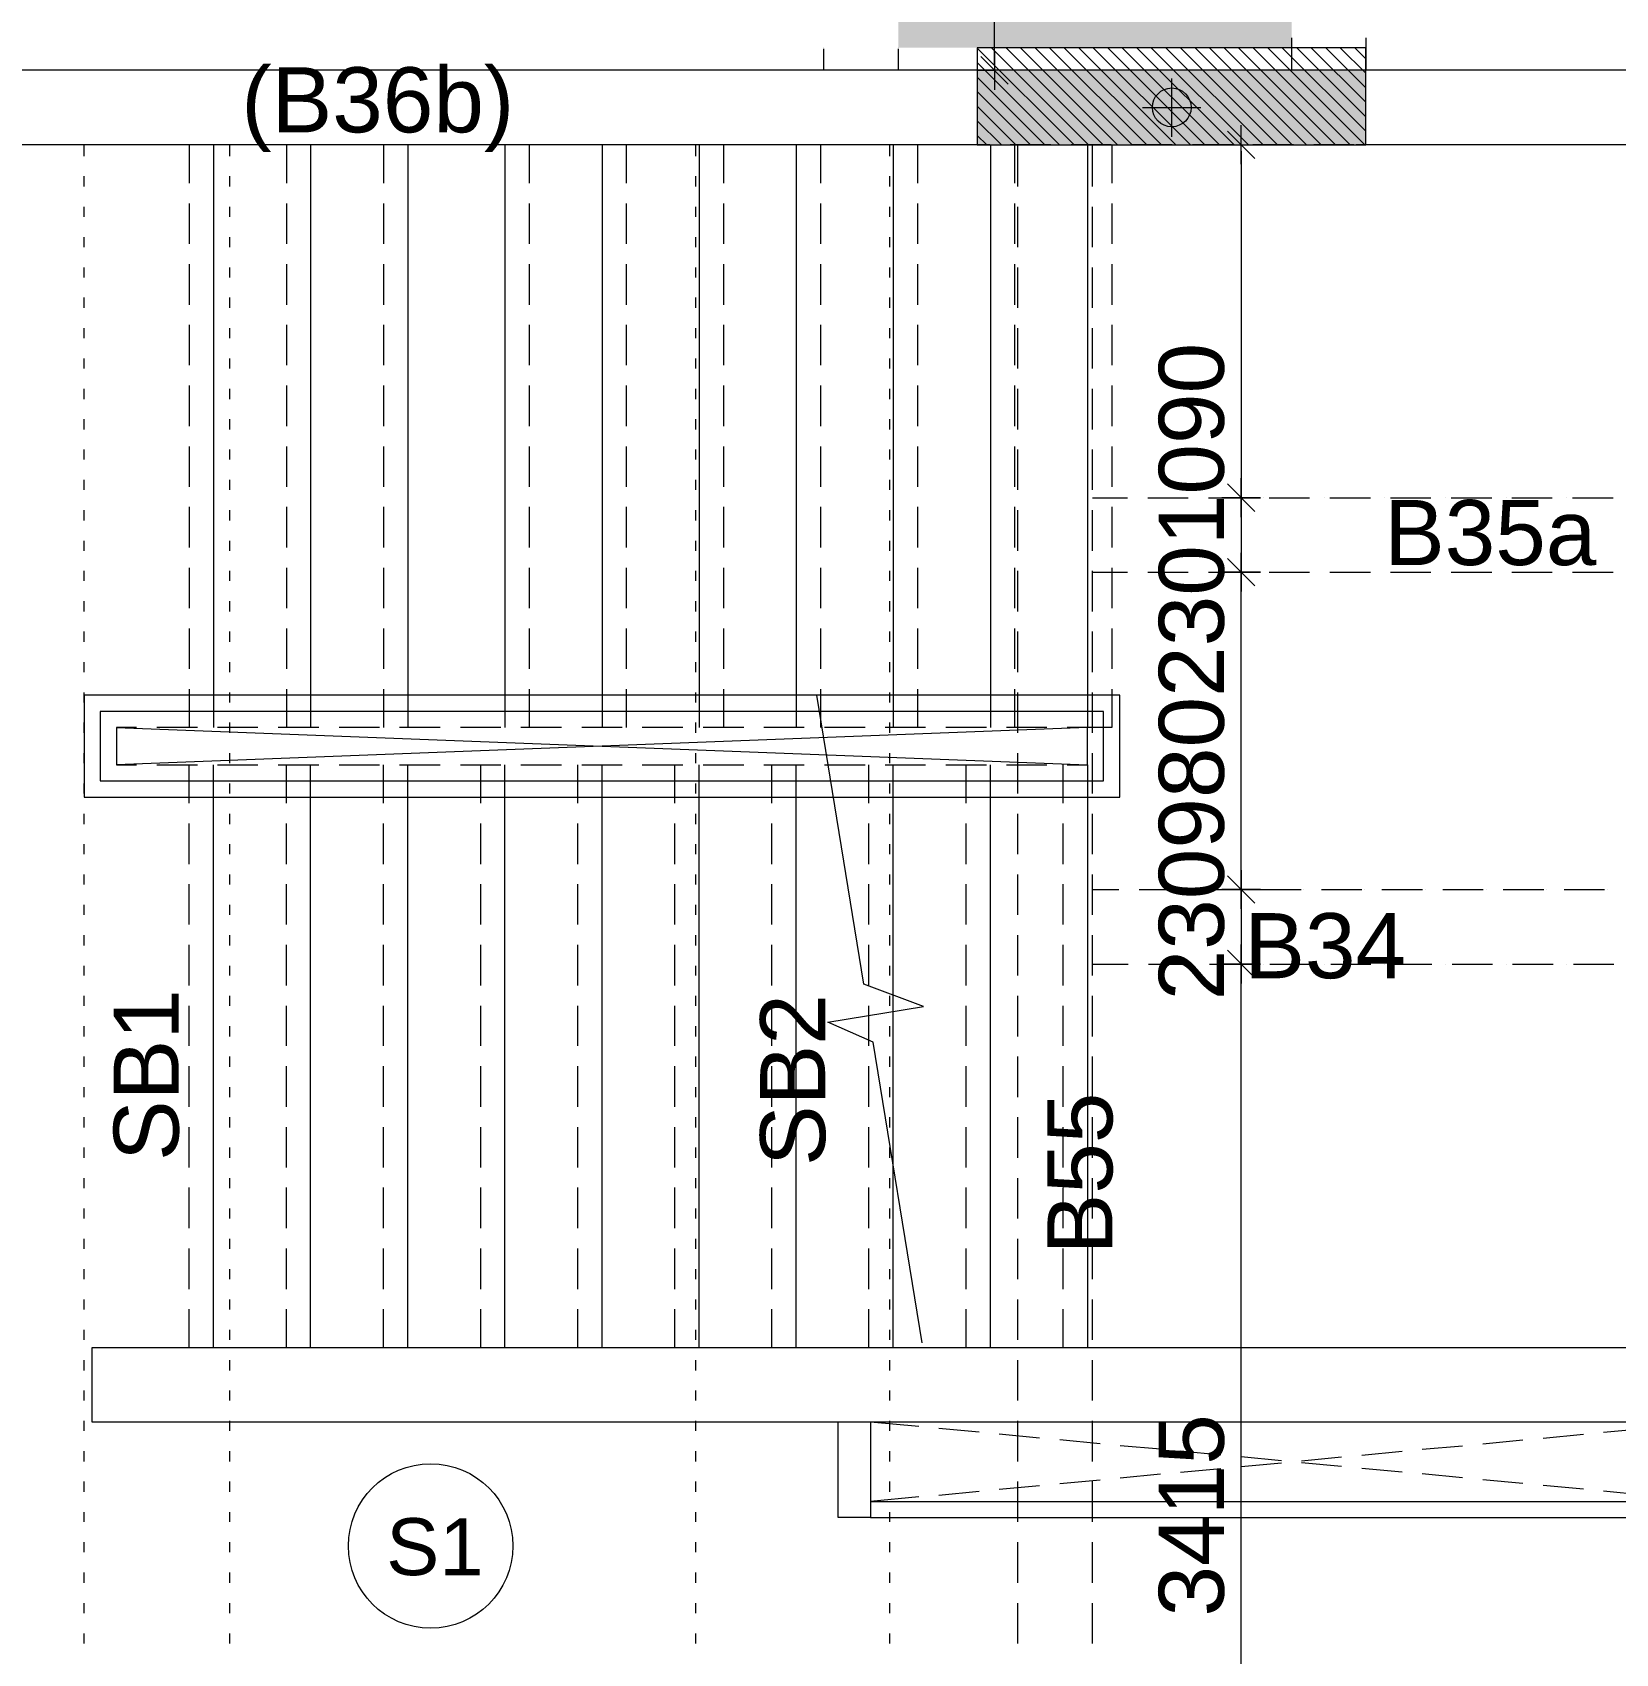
# Model space of a CAD drawing. Header units: millimetres. Extents: x -1303 to 98744, y -1303 to 90097.
# Drawn here: x 11419 to 16310, y 53617 to 58624 of the extents above; entities that cross this region are included whole.
import ezdxf

# ---------------------------------------------------------------- set-up
doc = ezdxf.new("R2010")
doc.units = ezdxf.units.MM
doc.layers.add('PDF_Geometry', color=7, linetype='Continuous')
doc.layers.add('PDF_Text', color=7, linetype='Continuous')
doc.layers.add('PDF_Solid Fills', color=192, linetype='Continuous', true_color=0xc2c0c0c0)
doc.styles.add('PDF ArialMT', font='arial.ttf')

msp = doc.modelspace()

# ---------------------------------------------------------------- hatches: boundary and pattern name
at = {"layer": 'PDF_Solid Fills', "true_color": 0x0000b2}
h = msp.add_hatch(color=33, dxfattribs=at)
h.paths.add_polyline_path([(15309.27507, 66332.73191), (15309.27507, 69457.67673), (13964.25597, 69457.67673), (13964.25597, 66262.74304), (14339.25034, 66262.74304), (14339.25034, 66332.73191)], flags=0)
h.paths.add_polyline_path([(16479.27862, 77147.7163), (16479.27862, 75862.70139), (13689.29439, 75862.70139), (13689.29439, 77147.7163)], flags=0)
h.paths.add_polyline_path([(13459.27165, 75862.70139), (13459.27165, 80442.69312), (11944.31663, 80442.69312), (11944.31663, 75862.70139)], flags=0)
h.paths.add_polyline_path([(15309.27507, 58577.69528), (15309.27507, 60477.71304), (14094.24695, 60477.71304), (14094.24695, 58577.69528)], flags=0)
h.paths.add_polyline_path([(16479.27862, 50817.74947), (16479.27862, 52102.68174), (13689.29439, 52102.68174), (13689.29439, 50817.74947)], flags=0)
h.paths.add_polyline_path([(13459.27165, 47522.69415), (13459.27165, 52102.68174), (11944.31663, 52102.68174), (11944.31663, 47522.69415)], flags=0)

# ---------------------------------------------------------------- linework, layer by layer
at = {"layer": 'PDF_Geometry', "color": 122, "lineweight": 0, "true_color": 0x00b88a}
for points in [[(14391.88972, 58527.08693), (14391.88972, 60457.48953), (14391.88972, 60437.17511)], [(14349.57491, 58549.93445), (14434.20453, 58464.46183)], [(14391.88972, 58567.70749), (14391.88972, 58447.5359)], [(14451.97655, 58507.61964), (14331.80289, 58507.61964)], [(15153.55636, 58217.34167), (15153.55636, 58337.51739)], [(15195.87117, 58235.11472), (15111.24154, 58319.74435)], [(15093.46953, 58277.42953), (15213.64319, 58277.42953)], [(15153.55636, 58257.11924), (15153.55636, 57207.71188), (15153.55636, 57227.17504)], [(15153.55636, 57187.39747), (15153.55636, 56957.20736)], [(15153.55636, 56016.97139), (15153.55636, 55997.50822), (15153.55636, 56936.89707), (15153.55636, 56917.42978)], [(15153.55636, 55977.19381), (15153.55636, 55747.00371)], [(15153.55636, 52371.97173), (15153.55636, 52352.50857), (15153.55636, 55727.53641), (15153.55636, 55707.22612)]]:
    msp.add_lwpolyline(points, dxfattribs=at)
at = {"layer": 'PDF_Geometry', "color": 157, "lineweight": 0, "true_color": 0x3f5f7f}
for points in [[(15309.27507, 58607.48507), (15309.27507, 58507.61964)], [(15538.62116, 58607.48507), (15538.62116, 58507.61964)], [(13863.80065, 58573.63322), (13863.80065, 58507.61964)], [(14093.99385, 58573.63322), (14093.99385, 58507.61964)], [(11565.2602, 58507.61964), (11440.00794, 58507.61964)], [(11752.29147, 58507.61964), (11627.88633, 58507.61964)], [(11940.16986, 58507.61964), (11814.9176, 58507.61964)], [(12127.20113, 58507.61964), (12002.79496, 58507.61964)], [(12315.07849, 58507.61964), (12189.82726, 58507.61964)], [(12502.95688, 58507.61964), (12377.70462, 58507.61964)], [(12689.98814, 58507.61964), (12564.73589, 58507.61964)], [(12877.8655, 58507.61964), (12752.61427, 58507.61964)], [(13064.89677, 58507.61964), (12940.49163, 58507.61964)], [(13252.77515, 58507.61964), (13127.5229, 58507.61964)], [(13439.80643, 58507.61964), (13315.40129, 58507.61964)], [(13627.68378, 58507.61964), (13502.43255, 58507.61964)], [(13814.71608, 58507.61964), (13690.30992, 58507.61964)], [(14002.59344, 58507.61964), (13877.34118, 58507.61964)], [(14190.4708, 58507.61964), (14065.21957, 58507.61964)], [(14377.5031, 58507.61964), (14252.25084, 58507.61964)], [(14565.38045, 58507.61964), (14440.12819, 58507.61964)], [(14752.41173, 58507.61964), (14628.00658, 58507.61964)], [(14940.29011, 58507.61964), (14815.03785, 58507.61964)], [(15127.32138, 58507.61964), (15002.91521, 58507.61964)], [(15315.19874, 58507.61964), (15189.94751, 58507.61964)], [(15502.23, 58507.61964), (15377.82487, 58507.61964)], [(15690.10839, 58507.61964), (15564.85614, 58507.61964)], [(15877.98575, 58507.61964), (15752.73453, 58507.61964)], [(16065.01702, 58507.61964), (15939.76579, 58507.61964)], [(16252.89437, 58507.61964), (16127.64418, 58507.61964)], [(11565.2602, 58277.42953), (11440.00794, 58277.42953)], [(11752.29147, 58277.42953), (11627.88633, 58277.42953)], [(11940.16986, 58277.42953), (11814.9176, 58277.42953)], [(12127.20113, 58277.42953), (12002.79496, 58277.42953)], [(12315.07849, 58277.42953), (12189.82726, 58277.42953)], [(12502.95688, 58277.42953), (12377.70462, 58277.42953)], [(12689.98814, 58277.42953), (12564.73589, 58277.42953)], [(12877.8655, 58277.42953), (12752.61427, 58277.42953)], [(13064.89677, 58277.42953), (12940.49163, 58277.42953)], [(13252.77515, 58277.42953), (13127.5229, 58277.42953)], [(13439.80643, 58277.42953), (13315.40129, 58277.42953)], [(13627.68378, 58277.42953), (13502.43255, 58277.42953)], [(13814.71608, 58277.42953), (13690.30992, 58277.42953)], [(14002.59344, 58277.42953), (13877.34118, 58277.42953)], [(14190.4708, 58277.42953), (14065.21957, 58277.42953)], [(14377.5031, 58277.42953), (14252.25084, 58277.42953)], [(14565.38045, 58277.42953), (14440.12819, 58277.42953)], [(14463.8249, 58148.79084), (14463.8249, 58277.42953)], [(14752.41173, 58277.42953), (14628.00658, 58277.42953)], [(14694.01707, 58148.79084), (14694.01707, 58277.42953)], [(14940.29011, 58277.42953), (14815.03785, 58277.42953)], [(15127.32138, 58277.42953), (15002.91521, 58277.42953)], [(15315.19874, 58277.42953), (15189.94751, 58277.42953)], [(15502.23, 58277.42953), (15377.82487, 58277.42953)], [(15690.10839, 58277.42953), (15564.85614, 58277.42953)], [(15877.98575, 58277.42953), (15752.73453, 58277.42953)], [(16065.01702, 58277.42953), (15939.76579, 58277.42953)], [(16252.89437, 58277.42953), (16127.64418, 58277.42953)], [(14463.8249, 57960.91555), (14463.8249, 58086.16575)], [(14694.01707, 57960.91555), (14694.01707, 58086.16575)], [(14463.8249, 57773.88326), (14463.8249, 57898.28633)], [(14694.01707, 57773.88326), (14694.01707, 57898.28633)], [(14463.8249, 57586.00383), (14463.8249, 57711.25815)], [(14694.01707, 57586.00383), (14694.01707, 57711.25815)], [(14463.8249, 57398.12854), (14463.8249, 57523.37873)], [(14694.01707, 57398.12854), (14694.01707, 57523.37873)], [(14463.8249, 57211.09624), (14463.8249, 57336.34643)], [(14694.01707, 57211.09624), (14694.01707, 57336.34643)], [(14694.01707, 57187.39747), (14802.34341, 57187.39747)], [(14864.96953, 57187.39747), (14990.22076, 57187.39747)], [(15052.8469, 57187.39747), (15177.25307, 57187.39747)], [(15239.87816, 57187.39747), (15365.13042, 57187.39747)], [(15427.75655, 57187.39747), (15553.00778, 57187.39747)], [(15614.78782, 57187.39747), (15740.04008, 57187.39747)], [(15802.66518, 57187.39747), (15927.91744, 57187.39747)], [(15989.69748, 57187.39747), (16114.94974, 57187.39747)], [(16177.57483, 57187.39747), (16302.8271, 57187.39747)], [(14463.8249, 57023.21681), (14463.8249, 57148.47114)], [(14694.01707, 57023.21681), (14694.01707, 57148.47114)], [(14463.8249, 56836.18452), (14463.8249, 56961.43884)], [(14694.01707, 56836.18452), (14694.01707, 56961.43884)], [(14694.01707, 56957.20736), (14802.34341, 56957.20736)], [(14864.96953, 56957.20736), (14990.22076, 56957.20736)], [(15052.8469, 56957.20736), (15177.25307, 56957.20736)], [(15239.87816, 56957.20736), (15365.13042, 56957.20736)], [(15427.75655, 56957.20736), (15553.00778, 56957.20736)], [(15614.78782, 56957.20736), (15740.04008, 56957.20736)], [(15802.66518, 56957.20736), (15927.91744, 56957.20736)], [(15989.69748, 56957.20736), (16114.94974, 56957.20736)], [(16177.57483, 56957.20736), (16302.8271, 56957.20736)], [(14463.8249, 56648.30923), (14463.8249, 56773.55942)], [(14694.01707, 56648.30923), (14694.01707, 56773.55942)], [(14463.8249, 56461.27692), (14463.8249, 56585.68412)], [(14694.01707, 56461.27692), (14694.01707, 56585.68412)], [(14463.8249, 56273.3975), (14463.8249, 56398.65183)], [(14694.01707, 56273.3975), (14694.01707, 56398.65183)], [(14463.8249, 56086.36933), (14463.8249, 56210.7724)], [(14694.01707, 56086.36933), (14694.01707, 56210.7724)], [(14463.8249, 55898.48991), (14463.8249, 56023.74011)], [(14694.01707, 55898.48991), (14694.01707, 56023.74011)], [(14694.01707, 55977.19381), (14776.10843, 55977.19381)], [(14838.73456, 55977.19381), (14963.98579, 55977.19381)], [(15026.61192, 55977.19381), (15151.01705, 55977.19381)], [(15213.64319, 55977.19381), (15338.89544, 55977.19381)], [(15401.52158, 55977.19381), (15526.77281, 55977.19381)], [(15588.55284, 55977.19381), (15713.80407, 55977.19381)], [(15776.4302, 55977.19381), (15901.68246, 55977.19381)], [(15963.46147, 55977.19381), (16088.71373, 55977.19381)], [(16151.33882, 55977.19381), (16276.59108, 55977.19381)], [(14463.8249, 55711.45761), (14463.8249, 55835.86482)], [(14694.01707, 55711.45761), (14694.01707, 55835.86482)], [(14694.01707, 55747.00371), (14804.88271, 55747.00371)], [(14867.50781, 55747.00371), (14992.76007, 55747.00371)], [(15055.38619, 55747.00371), (15179.79134, 55747.00371)], [(15242.41746, 55747.00371), (15367.66973, 55747.00371)], [(15430.29482, 55747.00371), (15554.70099, 55747.00371)], [(15617.32712, 55747.00371), (15742.57835, 55747.00371)], [(15805.20448, 55747.00371), (15930.45674, 55747.00371)], [(15992.23575, 55747.00371), (16117.48697, 55747.00371)], [(16180.11414, 55747.00371), (16305.3664, 55747.00371)], [(14463.8249, 55523.58232), (14463.8249, 55648.83251)], [(14694.01707, 55523.58232), (14694.01707, 55648.83251)], [(14463.8249, 55335.70289), (14463.8249, 55460.95309)], [(14694.01707, 55335.70289), (14694.01707, 55460.95309)], [(14463.8249, 55148.67059), (14463.8249, 55273.92492)], [(14694.01707, 55148.67059), (14694.01707, 55273.92492)], [(14463.8249, 54960.7953), (14463.8249, 55086.0455)], [(14694.01707, 54960.7953), (14694.01707, 55086.0455)], [(14463.8249, 54773.76301), (14463.8249, 54898.16608)], [(14694.01707, 54773.76301), (14694.01707, 54898.16608)], [(14463.8249, 54585.88358), (14463.8249, 54711.1379)], [(14694.01707, 54585.88358), (14694.01707, 54711.1379)], [(14463.8249, 54398.85128), (14463.8249, 54523.25848)], [(14694.01707, 54398.85128), (14694.01707, 54523.25848)], [(14463.8249, 54210.97599), (14463.8249, 54336.22618)], [(14694.01707, 54210.97599), (14694.01707, 54336.22618)], [(14463.8249, 54023.94369), (14463.8249, 54148.35089)], [(14694.01707, 54023.94369), (14694.01707, 54148.35089)], [(14463.8249, 53836.06427), (14463.8249, 53961.31859)], [(14694.01707, 53836.06427), (14694.01707, 53961.31859)], [(14463.8249, 53648.18898), (14463.8249, 53773.43917)], [(14694.01707, 53648.18898), (14694.01707, 53773.43917)]]:
    msp.add_lwpolyline(points, dxfattribs=at)
at = {"layer": 'PDF_Geometry', "lineweight": 0}
for points in [[(13863.80065, 58577.01758), (13863.80065, 58577.01758)], [(13863.80065, 58577.01758), (13863.80065, 58577.01758)], [(14093.99385, 58577.01758), (14093.99385, 58577.01758)], [(14093.99385, 58577.01758), (14093.99385, 58577.01758)], [(14338.57264, 58576.17045), (14637.31564, 58277.42953)], [(14382.58066, 58577.01758), (14682.16975, 58277.42953)], [(14427.43375, 58577.01758), (14727.02284, 58277.42953)], [(14472.28787, 58577.01758), (14771.87695, 58277.42953)], [(14517.14198, 58577.01758), (14816.73003, 58277.42953)], [(14561.99507, 58577.01758), (14862.43024, 58277.42953)], [(14606.84917, 58577.01758), (14907.28435, 58277.42953)], [(14651.70226, 58577.01758), (14952.13743, 58277.42953)], [(14696.55637, 58577.01758), (14996.99155, 58277.42953)], [(14741.41049, 58577.01758), (15041.84566, 58277.42953)], [(14786.26358, 58577.01758), (15086.69875, 58277.42953)], [(14831.11768, 58577.01758), (15131.55286, 58277.42953)], [(14875.97077, 58577.01758), (15176.40594, 58277.42953)], [(14920.82488, 58577.01758), (15221.26006, 58277.42953)], [(14966.52509, 58577.01758), (15266.11417, 58277.42953)], [(15011.37817, 58577.01758), (15310.96726, 58277.42953)], [(15056.23229, 58577.01758), (15355.82137, 58277.42953)], [(15101.0864, 58577.01758), (15400.67445, 58277.42953)], [(15145.93949, 58577.01758), (15445.52857, 58277.42953)], [(15190.7936, 58577.01758), (15490.38268, 58277.42953)], [(15235.64668, 58577.01758), (15535.23577, 58277.42953)], [(15280.5008, 58577.01758), (15538.62116, 58318.89722)], [(15309.27507, 58577.01758), (15309.27507, 58577.01758)], [(15309.27507, 58577.01758), (15309.27507, 58577.01758)], [(15325.35491, 58577.01758), (15538.62116, 58363.74927)], [(15370.208, 58577.01758), (15538.62116, 58408.60545)], [(15415.0621, 58577.01758), (15538.62116, 58453.4575)], [(15459.91519, 58577.01758), (15538.62116, 58498.31368)], [(15504.76931, 58577.01758), (15538.62116, 58543.16573)], [(15538.62116, 58577.01758), (15538.62116, 58577.01758)], [(15538.62116, 58577.01758), (15538.62116, 58577.01758)], [(14338.57264, 58531.31841), (14592.46152, 58277.42953)], [(14338.57264, 58507.61964), (14391.88972, 58507.61964)], [(14338.57264, 58486.46223), (14547.60844, 58277.42953)], [(14338.57264, 58441.61018), (14502.75433, 58277.42953)], [(14338.57264, 58396.75813), (14457.90124, 58277.42953)], [(14338.57264, 58351.05483), (14413.04713, 58277.42953)], [(14338.57264, 58306.20278), (14368.19301, 58277.42953)], [(15153.55636, 58277.42953), (15153.55636, 58277.42953)], [(15222.95224, 58277.42953), (15222.95224, 58277.42953)], [(15284.73228, 58277.42953), (15284.73228, 58277.42953)], [(15347.3584, 58277.42953), (15347.3584, 58277.42953)], [(15409.98454, 58277.42953), (15409.98454, 58277.42953)], [(15472.60963, 58277.42953), (15472.60963, 58277.42953)], [(15535.23577, 58277.42953), (15535.23577, 58277.42953)], [(15597.86189, 58277.42953), (15597.86189, 58277.42953)], [(15659.64194, 58277.42953), (15659.64194, 58277.42953)], [(15722.26703, 58277.42953), (15722.26703, 58277.42953)], [(15784.89317, 58277.42953), (15784.89317, 58277.42953)], [(15847.51929, 58277.42953), (15847.51929, 58277.42953)], [(15910.14542, 58277.42953), (15910.14542, 58277.42953)], [(15972.77155, 58277.42953), (15972.77155, 58277.42953)], [(16035.39665, 58277.42953), (16035.39665, 58277.42953)], [(16097.17669, 58277.42953), (16097.17669, 58277.42953)], [(16159.80178, 58277.42953), (16159.80178, 58277.42953)], [(16222.42895, 58277.42953), (16222.42895, 58277.42953)], [(16285.05404, 58277.42953), (16285.05404, 58277.42953)], [(15153.55636, 57187.39747), (15153.55636, 57187.39747)], [(15153.55636, 57187.39747), (15153.55636, 57187.39747)], [(15222.95224, 57187.39747), (15222.95224, 57187.39747)], [(15284.73228, 57187.39747), (15284.73228, 57187.39747)], [(15347.3584, 57187.39747), (15347.3584, 57187.39747)], [(15409.98454, 57187.39747), (15409.98454, 57187.39747)], [(15472.60963, 57187.39747), (15472.60963, 57187.39747)], [(15535.23577, 57187.39747), (15535.23577, 57187.39747)], [(15597.86189, 57187.39747), (15597.86189, 57187.39747)], [(15659.64194, 57187.39747), (15659.64194, 57187.39747)], [(15722.26703, 57187.39747), (15722.26703, 57187.39747)], [(15784.89317, 57187.39747), (15784.89317, 57187.39747)], [(15847.51929, 57187.39747), (15847.51929, 57187.39747)], [(15910.14542, 57187.39747), (15910.14542, 57187.39747)], [(15972.77155, 57187.39747), (15972.77155, 57187.39747)], [(16035.39665, 57187.39747), (16035.39665, 57187.39747)], [(16097.17669, 57187.39747), (16097.17669, 57187.39747)], [(16159.80178, 57187.39747), (16159.80178, 57187.39747)], [(16222.42895, 57187.39747), (16222.42895, 57187.39747)], [(16285.05404, 57187.39747), (16285.05404, 57187.39747)], [(15153.55636, 56957.20736), (15153.55636, 56957.20736)], [(15153.55636, 56957.20736), (15153.55636, 56957.20736)], [(15153.55636, 55977.19381), (15153.55636, 55977.19381)], [(15153.55636, 55977.19381), (15153.55636, 55977.19381)], [(15222.95224, 55977.19381), (15222.95224, 55977.19381)], [(15222.95224, 55977.19381), (15222.95224, 55977.19381)], [(15284.73228, 55977.19381), (15284.73228, 55977.19381)], [(15284.73228, 55977.19381), (15284.73228, 55977.19381)], [(15347.3584, 55977.19381), (15347.3584, 55977.19381)], [(15347.3584, 55977.19381), (15347.3584, 55977.19381)], [(15409.98454, 55977.19381), (15409.98454, 55977.19381)], [(15409.98454, 55977.19381), (15409.98454, 55977.19381)], [(15472.60963, 55977.19381), (15472.60963, 55977.19381)], [(15472.60963, 55977.19381), (15472.60963, 55977.19381)], [(15535.23577, 55977.19381), (15535.23577, 55977.19381)], [(15535.23577, 55977.19381), (15535.23577, 55977.19381)], [(15597.86189, 55977.19381), (15597.86189, 55977.19381)], [(15597.86189, 55977.19381), (15597.86189, 55977.19381)], [(15659.64194, 55977.19381), (15659.64194, 55977.19381)], [(15659.64194, 55977.19381), (15659.64194, 55977.19381)], [(15722.26703, 55977.19381), (15722.26703, 55977.19381)], [(15722.26703, 55977.19381), (15722.26703, 55977.19381)], [(15784.89317, 55977.19381), (15784.89317, 55977.19381)], [(15784.89317, 55977.19381), (15784.89317, 55977.19381)], [(15847.51929, 55977.19381), (15847.51929, 55977.19381)], [(15847.51929, 55977.19381), (15847.51929, 55977.19381)], [(15910.14542, 55977.19381), (15910.14542, 55977.19381)], [(15910.14542, 55977.19381), (15910.14542, 55977.19381)], [(15972.77155, 55977.19381), (15972.77155, 55977.19381)], [(15972.77155, 55977.19381), (15972.77155, 55977.19381)], [(16035.39665, 55977.19381), (16035.39665, 55977.19381)], [(16035.39665, 55977.19381), (16035.39665, 55977.19381)], [(16097.17669, 55977.19381), (16097.17669, 55977.19381)], [(16097.17669, 55977.19381), (16097.17669, 55977.19381)], [(16159.80178, 55977.19381), (16159.80178, 55977.19381)], [(16159.80178, 55977.19381), (16159.80178, 55977.19381)], [(16222.42895, 55977.19381), (16222.42895, 55977.19381)], [(16222.42895, 55977.19381), (16222.42895, 55977.19381)], [(16285.05404, 55977.19381), (16285.05404, 55977.19381)], [(16285.05404, 55977.19381), (16285.05404, 55977.19381)], [(15153.55636, 55747.00371), (15153.55636, 55747.00371)], [(15153.55636, 55747.00371), (15153.55636, 55747.00371)], [(15222.95224, 55747.00371), (15222.95224, 55747.00371)], [(15222.95224, 55747.00371), (15222.95224, 55747.00371)], [(15284.73228, 55747.00371), (15284.73228, 55747.00371)], [(15284.73228, 55747.00371), (15284.73228, 55747.00371)], [(15347.3584, 55747.00371), (15347.3584, 55747.00371)], [(15347.3584, 55747.00371), (15347.3584, 55747.00371)], [(15409.98454, 55747.00371), (15409.98454, 55747.00371)], [(15409.98454, 55747.00371), (15409.98454, 55747.00371)], [(15472.60963, 55747.00371), (15472.60963, 55747.00371)], [(15472.60963, 55747.00371), (15472.60963, 55747.00371)], [(15535.23577, 55747.00371), (15535.23577, 55747.00371)], [(15535.23577, 55747.00371), (15535.23577, 55747.00371)], [(15597.86189, 55747.00371), (15597.86189, 55747.00371)], [(15597.86189, 55747.00371), (15597.86189, 55747.00371)], [(15659.64194, 55747.00371), (15659.64194, 55747.00371)], [(15659.64194, 55747.00371), (15659.64194, 55747.00371)], [(15722.26703, 55747.00371), (15722.26703, 55747.00371)], [(15722.26703, 55747.00371), (15722.26703, 55747.00371)], [(15784.89317, 55747.00371), (15784.89317, 55747.00371)], [(15784.89317, 55747.00371), (15784.89317, 55747.00371)], [(15847.51929, 55747.00371), (15847.51929, 55747.00371)], [(15847.51929, 55747.00371), (15847.51929, 55747.00371)], [(15910.14542, 55747.00371), (15910.14542, 55747.00371)], [(15910.14542, 55747.00371), (15910.14542, 55747.00371)], [(15972.77155, 55747.00371), (15972.77155, 55747.00371)], [(15972.77155, 55747.00371), (15972.77155, 55747.00371)], [(16035.39665, 55747.00371), (16035.39665, 55747.00371)], [(16035.39665, 55747.00371), (16035.39665, 55747.00371)], [(16097.17669, 55747.00371), (16097.17669, 55747.00371)], [(16097.17669, 55747.00371), (16097.17669, 55747.00371)], [(16159.80178, 55747.00371), (16159.80178, 55747.00371)], [(16159.80178, 55747.00371), (16159.80178, 55747.00371)], [(16222.42895, 55747.00371), (16222.42895, 55747.00371)], [(16222.42895, 55747.00371), (16222.42895, 55747.00371)], [(16285.05404, 55747.00371), (16285.05404, 55747.00371)], [(16285.05404, 55747.00371), (16285.05404, 55747.00371)]]:
    msp.add_lwpolyline(points, dxfattribs=at)
at = {"layer": 'PDF_Geometry', "color": 5, "lineweight": 0}
for points in [[(14338.57264, 58277.42953), (15538.62077, 58277.42953), (15538.62077, 58577.01843), (14338.57264, 58577.01843)], [(14338.57264, 58277.42953), (15538.62077, 58277.42953), (15538.62077, 58507.62212), (14338.57264, 58507.62212)]]:
    msp.add_lwpolyline(points, close=True, dxfattribs=at)
at = {"layer": 'PDF_Geometry', "color": 9, "lineweight": 0, "true_color": 0xc0c0c0}
for points in [[(15309.27507, 58507.61964), (9804.11789, 58507.61964), (9804.11789, 58277.42953)], [(16709.0493, 58507.61964), (15509.00079, 58507.61964)], [(14338.57264, 58277.42953), (10903.45694, 58277.42953)], [(16460.23696, 54318.45314), (16609.18593, 54331.9947), (11604.18963, 54331.9947), (11604.18963, 54562.18894), (16479.70219, 54562.18894), (16478.85713, 58277.42953), (15509.00079, 58277.42953)], [(14678.78436, 58277.42953), (14678.78436, 56477.35572), (11678.66411, 56362.25861)], [(11903.77871, 58277.42953), (11903.77871, 58158.94806)], [(11979.09928, 58277.42953), (11979.09928, 56477.35572)], [(12204.21388, 58277.42953), (12204.21388, 58158.94806)], [(12278.68837, 58277.42953), (12278.68837, 56477.35572)], [(12503.80296, 58277.42953), (12503.80296, 58158.94806)], [(12579.12354, 58277.42953), (12579.12354, 56477.35572)], [(12878.71159, 58277.42953), (12878.71159, 56477.35572)], [(12954.03217, 58277.42953), (12954.03217, 58158.94806)], [(13179.14676, 58277.42953), (13179.14676, 56477.35572)], [(13253.62125, 58277.42953), (13253.62125, 58158.94806)], [(13478.73585, 58277.42953), (13478.73585, 56477.35572)], [(13554.05642, 58277.42953), (13554.05642, 58158.94806)], [(13779.17102, 58277.42953), (13779.17102, 56477.35572)], [(13853.6455, 58277.42953), (13853.6455, 58158.94806)], [(14078.7601, 58277.42953), (14078.7601, 56477.35572)], [(14154.08067, 58277.42953), (14154.08067, 58158.94806)], [(14379.19528, 58277.42953), (14379.19528, 56477.35572)], [(14453.66976, 58277.42953), (14453.66976, 58158.94806)], [(14754.10494, 58277.42953), (14754.10494, 58158.94806)], [(11903.77871, 58096.32295), (11903.77871, 57971.06863)], [(12204.21388, 58096.32295), (12204.21388, 57971.06863)], [(12503.80296, 58096.32295), (12503.80296, 57971.06863)], [(12954.03217, 58096.32295), (12954.03217, 57971.06863)], [(13253.62125, 58096.32295), (13253.62125, 57971.06863)], [(13554.05642, 58096.32295), (13554.05642, 57971.06863)], [(13853.6455, 58096.32295), (13853.6455, 57971.06863)], [(14154.08067, 58096.32295), (14154.08067, 57971.06863)], [(14453.66976, 58096.32295), (14453.66976, 57971.06863)], [(14754.10494, 58096.32295), (14754.10494, 57971.06863)], [(11903.77871, 57908.44353), (11903.77871, 57783.19334)], [(12204.21388, 57908.44353), (12204.21388, 57783.19334)], [(12503.80296, 57908.44353), (12503.80296, 57783.19334)], [(12954.03217, 57908.44353), (12954.03217, 57783.19334)], [(13253.62125, 57908.44353), (13253.62125, 57783.19334)], [(13554.05642, 57908.44353), (13554.05642, 57783.19334)], [(13853.6455, 57908.44353), (13853.6455, 57783.19334)], [(14154.08067, 57908.44353), (14154.08067, 57783.19334)], [(14453.66976, 57908.44353), (14453.66976, 57783.19334)], [(14754.10494, 57908.44353), (14754.10494, 57783.19334)], [(11903.77871, 57721.41123), (11903.77871, 57596.16104)], [(12204.21388, 57721.41123), (12204.21388, 57596.16104)], [(12503.80296, 57721.41123), (12503.80296, 57596.16104)], [(12954.03217, 57721.41123), (12954.03217, 57596.16104)], [(13253.62125, 57721.41123), (13253.62125, 57596.16104)], [(13554.05642, 57721.41123), (13554.05642, 57596.16104)], [(13853.6455, 57721.41123), (13853.6455, 57596.16104)], [(14154.08067, 57721.41123), (14154.08067, 57596.16104)], [(14453.66976, 57721.41123), (14453.66976, 57596.16104)], [(14754.10494, 57721.41123), (14754.10494, 57596.16104)], [(11903.77871, 57533.53594), (11903.77871, 57408.28161)], [(12204.21388, 57533.53594), (12204.21388, 57408.28161)], [(12503.80296, 57533.53594), (12503.80296, 57408.28161)], [(12954.03217, 57533.53594), (12954.03217, 57408.28161)], [(13253.62125, 57533.53594), (13253.62125, 57408.28161)], [(13554.05642, 57533.53594), (13554.05642, 57408.28161)], [(13853.6455, 57533.53594), (13853.6455, 57408.28161)], [(14154.08067, 57533.53594), (14154.08067, 57408.28161)], [(14453.66976, 57533.53594), (14453.66976, 57408.28161)], [(14754.10494, 57533.53594), (14754.10494, 57408.28161)], [(11903.77871, 57345.65652), (11903.77871, 57221.24932)], [(12204.21388, 57345.65652), (12204.21388, 57221.24932)], [(12503.80296, 57345.65652), (12503.80296, 57221.24932)], [(12954.03217, 57345.65652), (12954.03217, 57221.24932)], [(13253.62125, 57345.65652), (13253.62125, 57221.24932)], [(13554.05642, 57345.65652), (13554.05642, 57221.24932)], [(13853.6455, 57345.65652), (13853.6455, 57221.24932)], [(14154.08067, 57345.65652), (14154.08067, 57221.24932)], [(14453.66976, 57345.65652), (14453.66976, 57221.24932)], [(14754.10494, 57345.65652), (14754.10494, 57221.24932)], [(11903.77871, 57158.62421), (11903.77871, 57033.37403)], [(12204.21388, 57158.62421), (12204.21388, 57033.37403)], [(12503.80296, 57158.62421), (12503.80296, 57033.37403)], [(12954.03217, 57158.62421), (12954.03217, 57033.37403)], [(13253.62125, 57158.62421), (13253.62125, 57033.37403)], [(13554.05642, 57158.62421), (13554.05642, 57033.37403)], [(13853.6455, 57158.62421), (13853.6455, 57033.37403)], [(14154.08067, 57158.62421), (14154.08067, 57033.37403)], [(14453.66976, 57158.62421), (14453.66976, 57033.37403)], [(14754.10494, 57158.62421), (14754.10494, 57033.37403)], [(11903.77871, 56970.74892), (11903.77871, 56846.34172)], [(12204.21388, 56970.74892), (12204.21388, 56846.34172)], [(12503.80296, 56970.74892), (12503.80296, 56846.34172)], [(12954.03217, 56970.74892), (12954.03217, 56846.34172)], [(13253.62125, 56970.74892), (13253.62125, 56846.34172)], [(13554.05642, 56970.74892), (13554.05642, 56846.34172)], [(13853.6455, 56970.74892), (13853.6455, 56846.34172)], [(14154.08067, 56970.74892), (14154.08067, 56846.34172)], [(14453.66976, 56970.74892), (14453.66976, 56846.34172)], [(14754.10494, 56970.74892), (14754.10494, 56846.34172)], [(11903.77871, 56783.71663), (11903.77871, 56658.4623)], [(12204.21388, 56783.71663), (12204.21388, 56658.4623)], [(12503.80296, 56783.71663), (12503.80296, 56658.4623)], [(12954.03217, 56783.71663), (12954.03217, 56658.4623)], [(13253.62125, 56783.71663), (13253.62125, 56658.4623)], [(13554.05642, 56783.71663), (13554.05642, 56658.4623)], [(13853.6455, 56783.71663), (13853.6455, 56658.4623)], [(14154.08067, 56783.71663), (14154.08067, 56658.4623)], [(14453.66976, 56783.71663), (14453.66976, 56658.4623)], [(14754.10494, 56783.71663), (14754.10494, 56658.4623)], [(11903.77871, 56595.8372), (11903.77871, 56477.35572)], [(12204.21388, 56595.8372), (12204.21388, 56477.35572)], [(12503.80296, 56595.8372), (12503.80296, 56477.35572)], [(12954.03217, 56595.8372), (12954.03217, 56477.35572)], [(13253.62125, 56595.8372), (13253.62125, 56477.35572)], [(13554.05642, 56595.8372), (13554.05642, 56477.35572)], [(13853.6455, 56595.8372), (13853.6455, 56477.35572)], [(14154.08067, 56595.8372), (14154.08067, 56477.35572)], [(14453.66976, 56595.8372), (14453.66976, 56477.35572)], [(14754.10494, 56595.8372), (14754.10494, 56477.35572), (14678.78436, 56477.35572)], [(14168.4673, 54577.42061), (14016.98006, 55505.80927), (13876.49509, 55567.58724), (14172.69879, 55615.82779), (13988.20682, 55684.37861), (13842.64324, 56577.22116)], [(11678.66411, 56477.35572), (14678.78436, 56362.25861), (14678.78436, 54562.18894)], [(11741.29024, 56477.35572), (11678.66411, 56477.35572), (11678.66411, 56362.25861), (11741.29024, 56362.25861)], [(11929.1676, 56477.35572), (11803.91534, 56477.35572)], [(12116.19887, 56477.35572), (11990.94764, 56477.35572)], [(12304.07726, 56477.35572), (12178.82499, 56477.35572)], [(12491.10852, 56477.35572), (12366.70235, 56477.35572)], [(12678.98588, 56477.35572), (12553.73465, 56477.35572)], [(12866.01714, 56477.35572), (12741.61201, 56477.35572)], [(13053.89553, 56477.35572), (12928.64328, 56477.35572)], [(13241.7729, 56477.35572), (13116.52167, 56477.35572)], [(13428.80416, 56477.35572), (13303.55293, 56477.35572)], [(13616.68255, 56477.35572), (13491.43029, 56477.35572)], [(13803.71382, 56477.35572), (13678.46156, 56477.35572)], [(13991.59117, 56477.35572), (13866.33994, 56477.35572)], [(14178.62348, 56477.35572), (14054.21731, 56477.35572)], [(14366.50083, 56477.35572), (14241.24857, 56477.35572)], [(14553.5321, 56477.35572), (14429.12696, 56477.35572)], [(14616.15823, 56362.25861), (14678.78436, 56362.25861), (14678.78436, 56477.35572), (14616.15823, 56477.35572)], [(11803.91534, 56362.25861), (11929.1676, 56362.25861)], [(11903.77871, 56243.77713), (11903.77871, 56362.25861)], [(11979.09928, 54562.18894), (11979.09928, 56362.25861)], [(11990.94764, 56362.25861), (12116.19887, 56362.25861)], [(12178.82499, 56362.25861), (12304.07726, 56362.25861)], [(12204.21388, 56243.77713), (12204.21388, 56362.25861)], [(12278.68837, 54562.18894), (12278.68837, 56362.25861)], [(12366.70235, 56362.25861), (12491.10852, 56362.25861)], [(12503.80296, 56243.77713), (12503.80296, 56362.25861)], [(12553.73465, 56362.25861), (12678.98588, 56362.25861)], [(12579.12354, 54562.18894), (12579.12354, 56362.25861)], [(12741.61201, 56362.25861), (12866.01714, 56362.25861)], [(12804.23814, 56243.77713), (12804.23814, 56362.25861)], [(12878.71159, 54562.18894), (12878.71159, 56362.25861)], [(12928.64328, 56362.25861), (13053.89553, 56362.25861)], [(13103.82722, 56243.77713), (13103.82722, 56362.25861)], [(13116.52167, 56362.25861), (13241.7729, 56362.25861)], [(13179.14676, 54562.18894), (13179.14676, 56362.25861)], [(13303.55293, 56362.25861), (13428.80416, 56362.25861)], [(13404.2624, 56243.77713), (13404.2624, 56362.25861)], [(13478.73585, 54562.18894), (13478.73585, 56362.25861)], [(13491.43029, 56362.25861), (13616.68255, 56362.25861)], [(13678.46156, 56362.25861), (13803.71382, 56362.25861)], [(13703.85044, 56243.77713), (13703.85044, 56362.25861)], [(13779.17102, 54562.18894), (13779.17102, 56362.25861)], [(13866.33994, 56362.25861), (13991.59117, 56362.25861)], [(14003.43953, 56243.77713), (14003.43953, 56362.25861)], [(14054.21731, 56362.25861), (14178.62348, 56362.25861)], [(14078.7601, 54562.18894), (14078.7601, 56362.25861)], [(14241.24857, 56362.25861), (14366.50083, 56362.25861)], [(14303.87471, 56243.77713), (14303.87471, 56362.25861)], [(14379.19528, 54562.18894), (14379.19528, 56362.25861)], [(14429.12696, 56362.25861), (14553.5321, 56362.25861)], [(14603.46379, 56243.77713), (14603.46379, 56362.25861)], [(11903.77871, 56055.90184), (11903.77871, 56181.15203)], [(12204.21388, 56055.90184), (12204.21388, 56181.15203)], [(12503.80296, 56055.90184), (12503.80296, 56181.15203)], [(12804.23814, 56055.90184), (12804.23814, 56181.15203)], [(13103.82722, 56055.90184), (13103.82722, 56181.15203)], [(13404.2624, 56055.90184), (13404.2624, 56181.15203)], [(13703.85044, 56055.90184), (13703.85044, 56181.15203)], [(14003.43953, 56055.90184), (14003.43953, 56181.15203)], [(14303.87471, 56055.90184), (14303.87471, 56181.15203)], [(14603.46379, 56055.90184), (14603.46379, 56181.15203)], [(11903.77871, 55868.86954), (11903.77871, 55993.27674)], [(12204.21388, 55868.86954), (12204.21388, 55993.27674)], [(12503.80296, 55868.86954), (12503.80296, 55993.27674)], [(12804.23814, 55868.86954), (12804.23814, 55993.27674)], [(13103.82722, 55868.86954), (13103.82722, 55993.27674)], [(13404.2624, 55868.86954), (13404.2624, 55993.27674)], [(13703.85044, 55868.86954), (13703.85044, 55993.27674)], [(14003.43953, 55868.86954), (14003.43953, 55993.27674)], [(14303.87471, 55868.86954), (14303.87471, 55993.27674)], [(14603.46379, 55868.86954), (14603.46379, 55993.27674)], [(11903.77871, 55680.99012), (11903.77871, 55806.24445)], [(12204.21388, 55680.99012), (12204.21388, 55806.24445)], [(12503.80296, 55680.99012), (12503.80296, 55806.24445)], [(12804.23814, 55680.99012), (12804.23814, 55806.24445)], [(13103.82722, 55680.99012), (13103.82722, 55806.24445)], [(13404.2624, 55680.99012), (13404.2624, 55806.24445)], [(13703.85044, 55680.99012), (13703.85044, 55806.24445)], [(14003.43953, 55680.99012), (14003.43953, 55806.24445)], [(14303.87471, 55680.99012), (14303.87471, 55806.24445)], [(14603.46379, 55680.99012), (14603.46379, 55806.24445)], [(11903.77871, 55493.96195), (11903.77871, 55618.36502)], [(12204.21388, 55493.96195), (12204.21388, 55618.36502)], [(12503.80296, 55493.96195), (12503.80296, 55618.36502)], [(12804.23814, 55493.96195), (12804.23814, 55618.36502)], [(13103.82722, 55493.96195), (13103.82722, 55618.36502)], [(13404.2624, 55493.96195), (13404.2624, 55618.36502)], [(13703.85044, 55493.96195), (13703.85044, 55618.36502)], [(14003.43953, 55493.96195), (14003.43953, 55618.36502)], [(14303.87471, 55493.96195), (14303.87471, 55618.36502)], [(14603.46379, 55493.96195), (14603.46379, 55618.36502)], [(11903.77871, 55306.08253), (11903.77871, 55431.33272)], [(12204.21388, 55306.08253), (12204.21388, 55431.33272)], [(12503.80296, 55306.08253), (12503.80296, 55431.33272)], [(12804.23814, 55306.08253), (12804.23814, 55431.33272)], [(13103.82722, 55306.08253), (13103.82722, 55431.33272)], [(13404.2624, 55306.08253), (13404.2624, 55431.33272)], [(13703.85044, 55306.08253), (13703.85044, 55431.33272)], [(14003.43953, 55306.08253), (14003.43953, 55431.33272)], [(14303.87471, 55306.08253), (14303.87471, 55431.33272)], [(14603.46379, 55306.08253), (14603.46379, 55431.33272)], [(11903.77871, 55118.20311), (11903.77871, 55243.45743)], [(12204.21388, 55118.20311), (12204.21388, 55243.45743)], [(12503.80296, 55118.20311), (12503.80296, 55243.45743)], [(12804.23814, 55118.20311), (12804.23814, 55243.45743)], [(13103.82722, 55118.20311), (13103.82722, 55243.45743)], [(13404.2624, 55118.20311), (13404.2624, 55243.45743)], [(13703.85044, 55118.20311), (13703.85044, 55243.45743)], [(14003.43953, 55118.20311), (14003.43953, 55243.45743)], [(14303.87471, 55118.20311), (14303.87471, 55243.45743)], [(14603.46379, 55118.20311), (14603.46379, 55243.45743)], [(11903.77871, 54931.17493), (11903.77871, 55056.42513)], [(12204.21388, 54931.17493), (12204.21388, 55056.42513)], [(12503.80296, 54931.17493), (12503.80296, 55056.42513)], [(12804.23814, 54931.17493), (12804.23814, 55056.42513)], [(13103.82722, 54931.17493), (13103.82722, 55056.42513)], [(13404.2624, 54931.17493), (13404.2624, 55056.42513)], [(13703.85044, 54931.17493), (13703.85044, 55056.42513)], [(14003.43953, 54931.17493), (14003.43953, 55056.42513)], [(14303.87471, 54931.17493), (14303.87471, 55056.42513)], [(14603.46379, 54931.17493), (14603.46379, 55056.42513)], [(11903.77871, 54743.29551), (11903.77871, 54868.54571)], [(12204.21388, 54743.29551), (12204.21388, 54868.54571)], [(12503.80296, 54743.29551), (12503.80296, 54868.54571)], [(12804.23814, 54743.29551), (12804.23814, 54868.54571)], [(13103.82722, 54743.29551), (13103.82722, 54868.54571)], [(13404.2624, 54743.29551), (13404.2624, 54868.54571)], [(13703.85044, 54743.29551), (13703.85044, 54868.54571)], [(14003.43953, 54743.29551), (14003.43953, 54868.54571)], [(14303.87471, 54743.29551), (14303.87471, 54868.54571)], [(14603.46379, 54743.29551), (14603.46379, 54868.54571)], [(11903.77871, 54562.18894), (11903.77871, 54680.67042)], [(12204.21388, 54562.18894), (12204.21388, 54680.67042)], [(12503.80296, 54562.18894), (12503.80296, 54680.67042)], [(12804.23814, 54562.18894), (12804.23814, 54680.67042)], [(13103.82722, 54562.18894), (13103.82722, 54680.67042)], [(13404.2624, 54562.18894), (13404.2624, 54680.67042)], [(13703.85044, 54562.18894), (13703.85044, 54680.67042)], [(14003.43953, 54562.18894), (14003.43953, 54680.67042)], [(14303.87471, 54562.18894), (14303.87471, 54680.67042)], [(14603.46379, 54562.18894), (14603.46379, 54680.67042)], [(14157.46607, 54318.45314), (14008.5171, 54331.9947), (14008.5171, 54037.48526), (13908.65476, 54037.48526), (13908.65476, 54331.9947)], [(14344.49733, 54300.68422), (14220.09116, 54312.53154)], [(14530.68251, 54282.91117), (14406.27634, 54294.75849)], [(14717.71378, 54265.13812), (14593.30865, 54276.98544)], [(15899.98925, 54265.13812), (16024.39541, 54276.98544)], [(16087.02155, 54282.91117), (16211.42668, 54294.75849)], [(16273.20673, 54300.68422), (16397.61186, 54312.53154)], [(14904.74505, 54248.2122), (14780.33991, 54259.2124)], [(15090.93023, 54230.43915), (14966.52509, 54242.28647)], [(15526.77281, 54230.43915), (15651.17897, 54242.28647)], [(15712.95798, 54248.2122), (15837.36415, 54259.2124)], [(14966.52509, 54177.12414), (15090.93023, 54188.97146)], [(15277.96149, 54212.6661), (15153.55636, 54224.51755)], [(15153.55636, 54194.89718), (15277.96149, 54206.74451)], [(15339.74153, 54212.6661), (15464.14667, 54224.51755)], [(15464.14667, 54194.89718), (15339.74153, 54206.74451)], [(15651.17897, 54177.12414), (15526.77281, 54188.97146)], [(14406.27634, 54124.65211), (14530.68251, 54136.49944)], [(14593.30865, 54142.42517), (14717.71378, 54154.27248)], [(14780.33991, 54160.19822), (14904.74505, 54172.04553)], [(15837.36415, 54160.19822), (15712.95798, 54172.04553)], [(16024.39541, 54142.42517), (15899.98925, 54154.27248)], [(16211.42668, 54124.65211), (16087.02155, 54136.49944)], [(14157.46607, 54100.95748), (14008.5171, 54087.41591), (16609.18593, 54087.41591), (16460.23696, 54100.95748)], [(14220.09116, 54106.87907), (14344.49733, 54118.73052)], [(16397.61186, 54106.87907), (16273.20673, 54118.73052)], [(14008.5171, 54037.48526), (16609.18593, 54037.48526)]]:
    msp.add_lwpolyline(points, dxfattribs=at)
at = {"layer": 'PDF_Geometry', "color": 20, "lineweight": 0, "true_color": 0xff4405}
for points in [[(14938.5969, 58482.23075), (14938.5969, 58301.97129)], [(14848.8897, 58392.52665), (15029.15122, 58392.52665)]]:
    msp.add_lwpolyline(points, dxfattribs=at)
at = {"layer": 'PDF_Geometry', "color": 180, "lineweight": 0, "true_color": 0x4f14ff}
for points in [[(11578.80074, 58241.88343), (11578.80074, 58277.42953)], [(12029.03097, 58241.88343), (12029.03097, 58277.42953)], [(13468.5807, 58241.88343), (13468.5807, 58277.42953)], [(14068.60496, 58241.88343), (14068.60496, 58277.42953)], [(11578.80074, 58148.79084), (11578.80074, 58180.10546)], [(12029.03097, 58148.79084), (12029.03097, 58180.10546)], [(13468.5807, 58148.79084), (13468.5807, 58180.10546)], [(14068.60496, 58148.79084), (14068.60496, 58180.10546)], [(11578.80074, 58054.85114), (11578.80074, 58086.16575)], [(12029.03097, 58054.85114), (12029.03097, 58086.16575)], [(13468.5807, 58054.85114), (13468.5807, 58086.16575)], [(14068.60496, 58054.85114), (14068.60496, 58086.16575)], [(11578.80074, 57960.91555), (11578.80074, 57992.22603)], [(12029.03097, 57960.91555), (12029.03097, 57992.22603)], [(13468.5807, 57960.91555), (13468.5807, 57992.22603)], [(14068.60496, 57960.91555), (14068.60496, 57992.22603)], [(11578.80074, 57866.97585), (11578.80074, 57898.28633)], [(12029.03097, 57866.97585), (12029.03097, 57898.28633)], [(13468.5807, 57866.97585), (13468.5807, 57898.28633)], [(14068.60496, 57866.97585), (14068.60496, 57898.28633)], [(11578.80074, 57773.88326), (11578.80074, 57805.19374)], [(12029.03097, 57773.88326), (12029.03097, 57805.19374)], [(13468.5807, 57773.88326), (13468.5807, 57805.19374)], [(14068.60496, 57773.88326), (14068.60496, 57805.19374)], [(11578.80074, 57679.94354), (11578.80074, 57711.25815)], [(12029.03097, 57679.94354), (12029.03097, 57711.25815)], [(13468.5807, 57679.94354), (13468.5807, 57711.25815)], [(14068.60496, 57679.94354), (14068.60496, 57711.25815)], [(11578.80074, 57586.00383), (11578.80074, 57617.31845)], [(12029.03097, 57586.00383), (12029.03097, 57617.31845)], [(13468.5807, 57586.00383), (13468.5807, 57617.31845)], [(14068.60496, 57586.00383), (14068.60496, 57617.31845)], [(11578.80074, 57492.06412), (11578.80074, 57523.37873)], [(12029.03097, 57492.06412), (12029.03097, 57523.37873)], [(13468.5807, 57492.06412), (13468.5807, 57523.37873)], [(14068.60496, 57492.06412), (14068.60496, 57523.37873)], [(11578.80074, 57398.12854), (11578.80074, 57429.43902)], [(12029.03097, 57398.12854), (12029.03097, 57429.43902)], [(13468.5807, 57398.12854), (13468.5807, 57429.43902)], [(14068.60496, 57398.12854), (14068.60496, 57429.43902)], [(11578.80074, 57305.03595), (11578.80074, 57336.34643)], [(12029.03097, 57305.03595), (12029.03097, 57336.34643)], [(13468.5807, 57305.03595), (13468.5807, 57336.34643)], [(14068.60496, 57305.03595), (14068.60496, 57336.34643)], [(11578.80074, 57211.09624), (11578.80074, 57242.40672)], [(12029.03097, 57211.09624), (12029.03097, 57242.40672)], [(13468.5807, 57211.09624), (13468.5807, 57242.40672)], [(14068.60496, 57211.09624), (14068.60496, 57242.40672)], [(11578.80074, 57117.15653), (11578.80074, 57148.47114)], [(12029.03097, 57117.15653), (12029.03097, 57148.47114)], [(13468.5807, 57117.15653), (13468.5807, 57148.47114)], [(14068.60496, 57117.15653), (14068.60496, 57148.47114)], [(11578.80074, 57023.21681), (11578.80074, 57054.53143)], [(12029.03097, 57023.21681), (12029.03097, 57054.53143)], [(13468.5807, 57023.21681), (13468.5807, 57054.53143)], [(14068.60496, 57023.21681), (14068.60496, 57054.53143)], [(11578.80074, 56930.12422), (11578.80074, 56961.43884)], [(12029.03097, 56930.12422), (12029.03097, 56961.43884)], [(13468.5807, 56930.12422), (13468.5807, 56961.43884)], [(14068.60496, 56930.12422), (14068.60496, 56961.43884)], [(11578.80074, 56836.18452), (11578.80074, 56867.49913)], [(12029.03097, 56836.18452), (12029.03097, 56867.49913)], [(13468.5807, 56836.18452), (13468.5807, 56867.49913)], [(14068.60496, 56836.18452), (14068.60496, 56867.49913)], [(11578.80074, 56742.24893), (11578.80074, 56773.55942)], [(12029.03097, 56742.24893), (12029.03097, 56773.55942)], [(13468.5807, 56742.24893), (13468.5807, 56773.55942)], [(14068.60496, 56742.24893), (14068.60496, 56773.55942)], [(11578.80074, 56648.30923), (11578.80074, 56679.61971)], [(12029.03097, 56648.30923), (12029.03097, 56679.61971)], [(13468.5807, 56648.30923), (13468.5807, 56679.61971)], [(14068.60496, 56648.30923), (14068.60496, 56679.61971)], [(11578.80074, 56554.36951), (11578.80074, 56585.68412)], [(12029.03097, 56554.36951), (12029.03097, 56585.68412)], [(13468.5807, 56554.36951), (13468.5807, 56585.68412)], [(14068.60496, 56554.36951), (14068.60496, 56585.68412)], [(11578.80074, 56461.27692), (11578.80074, 56492.59154)], [(12029.03097, 56461.27692), (12029.03097, 56492.59154)], [(13468.5807, 56461.27692), (13468.5807, 56492.59154)], [(14068.60496, 56461.27692), (14068.60496, 56492.59154)], [(11578.80074, 56367.33721), (11578.80074, 56398.65183)], [(12029.03097, 56367.33721), (12029.03097, 56398.65183)], [(13468.5807, 56367.33721), (13468.5807, 56398.65183)], [(14068.60496, 56367.33721), (14068.60496, 56398.65183)], [(11578.80074, 56273.3975), (11578.80074, 56304.71212)], [(12029.03097, 56273.3975), (12029.03097, 56304.71212)], [(13468.5807, 56273.3975), (13468.5807, 56304.71212)], [(14068.60496, 56273.3975), (14068.60496, 56304.71212)], [(11578.80074, 56179.46192), (11578.80074, 56210.7724)], [(12029.03097, 56179.46192), (12029.03097, 56210.7724)], [(13468.5807, 56179.46192), (13468.5807, 56210.7724)], [(14068.60496, 56179.46192), (14068.60496, 56210.7724)], [(11578.80074, 56086.36933), (11578.80074, 56117.67981)], [(12029.03097, 56086.36933), (12029.03097, 56117.67981)], [(13468.5807, 56086.36933), (13468.5807, 56117.67981)], [(14068.60496, 56086.36933), (14068.60496, 56117.67981)], [(11578.80074, 55992.42962), (11578.80074, 56023.74011)], [(12029.03097, 55992.42962), (12029.03097, 56023.74011)], [(13468.5807, 55992.42962), (13468.5807, 56023.74011)], [(14068.60496, 55992.42962), (14068.60496, 56023.74011)], [(11578.80074, 55898.48991), (11578.80074, 55929.80452)], [(12029.03097, 55898.48991), (12029.03097, 55929.80452)], [(13468.5807, 55898.48991), (13468.5807, 55929.80452)], [(14068.60496, 55898.48991), (14068.60496, 55929.80452)], [(11578.80074, 55804.55019), (11578.80074, 55835.86482)], [(12029.03097, 55804.55019), (12029.03097, 55835.86482)], [(13468.5807, 55804.55019), (13468.5807, 55835.86482)], [(14068.60496, 55804.55019), (14068.60496, 55835.86482)], [(11578.80074, 55711.45761), (11578.80074, 55741.9251)], [(12029.03097, 55711.45761), (12029.03097, 55741.9251)], [(13468.5807, 55711.45761), (13468.5807, 55741.9251)], [(14068.60496, 55711.45761), (14068.60496, 55741.9251)], [(11578.80074, 55617.5179), (11578.80074, 55648.83251)], [(12029.03097, 55617.5179), (12029.03097, 55648.83251)], [(13468.5807, 55617.5179), (13468.5807, 55648.83251)], [(14068.60496, 55617.5179), (14068.60496, 55648.83251)], [(11578.80074, 55523.58232), (11578.80074, 55554.8928)], [(12029.03097, 55523.58232), (12029.03097, 55554.8928)], [(13468.5807, 55523.58232), (13468.5807, 55554.8928)], [(14068.60496, 55523.58232), (14068.60496, 55554.8928)], [(11578.80074, 55429.64261), (11578.80074, 55460.95309)], [(12029.03097, 55429.64261), (12029.03097, 55460.95309)], [(13468.5807, 55429.64261), (13468.5807, 55460.95309)], [(14068.60496, 55429.64261), (14068.60496, 55460.95309)], [(11578.80074, 55335.70289), (11578.80074, 55367.01751)], [(12029.03097, 55335.70289), (12029.03097, 55367.01751)], [(13468.5807, 55335.70289), (13468.5807, 55367.01751)], [(14068.60496, 55335.70289), (14068.60496, 55367.01751)], [(11578.80074, 55242.61031), (11578.80074, 55273.92492)], [(12029.03097, 55242.61031), (12029.03097, 55273.92492)], [(13468.5807, 55242.61031), (13468.5807, 55273.92492)], [(14068.60496, 55242.61031), (14068.60496, 55273.92492)], [(11578.80074, 55148.67059), (11578.80074, 55179.98521)], [(12029.03097, 55148.67059), (12029.03097, 55179.98521)], [(13468.5807, 55148.67059), (13468.5807, 55179.98521)], [(14068.60496, 55148.67059), (14068.60496, 55179.98521)], [(11578.80074, 55054.73089), (11578.80074, 55086.0455)], [(12029.03097, 55054.73089), (12029.03097, 55086.0455)], [(13468.5807, 55054.73089), (13468.5807, 55086.0455)], [(14068.60496, 55054.73089), (14068.60496, 55086.0455)], [(11578.80074, 54960.7953), (11578.80074, 54992.10578)], [(12029.03097, 54960.7953), (12029.03097, 54992.10578)], [(13468.5807, 54960.7953), (13468.5807, 54992.10578)], [(14068.60496, 54960.7953), (14068.60496, 54992.10578)], [(11578.80074, 54867.70271), (11578.80074, 54898.16608)], [(12029.03097, 54867.70271), (12029.03097, 54898.16608)], [(13468.5807, 54867.70271), (13468.5807, 54898.16608)], [(14068.60496, 54867.70271), (14068.60496, 54898.16608)], [(11578.80074, 54773.76301), (11578.80074, 54805.07349)], [(12029.03097, 54773.76301), (12029.03097, 54805.07349)], [(13468.5807, 54773.76301), (13468.5807, 54805.07349)], [(14068.60496, 54773.76301), (14068.60496, 54805.07349)], [(11578.80074, 54679.82329), (11578.80074, 54711.1379)], [(12029.03097, 54679.82329), (12029.03097, 54711.1379)], [(13468.5807, 54679.82329), (13468.5807, 54711.1379)], [(14068.60496, 54679.82329), (14068.60496, 54711.1379)], [(11578.80074, 54585.88358), (11578.80074, 54617.1982)], [(12029.03097, 54585.88358), (12029.03097, 54617.1982)], [(13468.5807, 54585.88358), (13468.5807, 54617.1982)], [(14068.60496, 54585.88358), (14068.60496, 54617.1982)], [(11578.80074, 54491.94387), (11578.80074, 54523.25848)], [(12029.03097, 54491.94387), (12029.03097, 54523.25848)], [(13468.5807, 54491.94387), (13468.5807, 54523.25848)], [(14068.60496, 54491.94387), (14068.60496, 54523.25848)], [(11578.80074, 54398.85128), (11578.80074, 54430.16589)], [(12029.03097, 54398.85128), (12029.03097, 54430.16589)], [(13468.5807, 54398.85128), (13468.5807, 54430.16589)], [(14068.60496, 54398.85128), (14068.60496, 54430.16589)], [(11578.80074, 54304.9157), (11578.80074, 54336.22618)], [(12029.03097, 54304.9157), (12029.03097, 54336.22618)], [(13468.5807, 54304.9157), (13468.5807, 54336.22618)], [(14068.60496, 54304.9157), (14068.60496, 54336.22618)], [(11578.80074, 54210.97599), (11578.80074, 54242.28647)], [(12029.03097, 54210.97599), (12029.03097, 54242.28647)], [(13468.5807, 54210.97599), (13468.5807, 54242.28647)], [(14068.60496, 54210.97599), (14068.60496, 54242.28647)], [(11578.80074, 54117.03628), (11578.80074, 54148.35089)], [(12029.03097, 54117.03628), (12029.03097, 54148.35089)], [(13468.5807, 54117.03628), (13468.5807, 54148.35089)], [(14068.60496, 54117.03628), (14068.60496, 54148.35089)], [(11578.80074, 54023.94369), (11578.80074, 54054.41118)], [(12029.03097, 54023.94369), (12029.03097, 54054.41118)], [(13468.5807, 54023.94369), (13468.5807, 54054.41118)], [(14068.60496, 54023.94369), (14068.60496, 54054.41118)], [(11578.80074, 53930.00397), (11578.80074, 53961.31859)], [(12029.03097, 53930.00397), (12029.03097, 53961.31859)], [(13468.5807, 53930.00397), (13468.5807, 53961.31859)], [(14068.60496, 53930.00397), (14068.60496, 53961.31859)], [(11578.80074, 53836.06427), (11578.80074, 53867.37888)], [(12029.03097, 53836.06427), (12029.03097, 53867.37888)], [(13468.5807, 53836.06427), (13468.5807, 53867.37888)], [(14068.60496, 53836.06427), (14068.60496, 53867.37888)], [(11578.80074, 53742.12868), (11578.80074, 53773.43917)], [(12029.03097, 53742.12868), (12029.03097, 53773.43917)], [(13468.5807, 53742.12868), (13468.5807, 53773.43917)], [(14068.60496, 53742.12868), (14068.60496, 53773.43917)], [(11578.80074, 53648.18898), (11578.80074, 53679.49946)], [(12029.03097, 53648.18898), (12029.03097, 53679.49946)], [(13468.5807, 53648.18898), (13468.5807, 53679.49946)], [(14068.60496, 53648.18898), (14068.60496, 53679.49946)]]:
    msp.add_lwpolyline(points, dxfattribs=at)
at = {"layer": 'PDF_Geometry', "color": 122, "lineweight": 0, "true_color": 0x00b88a}
for points in [[(15153.55636, 57127.31373), (15153.55636, 57247.48532)], [(15093.46953, 57187.39747), (15213.64319, 57187.39747)], [(15195.87117, 57145.08265), (15111.24154, 57229.71228)], [(15111.24154, 56999.52218), (15195.87117, 56914.89255)], [(15153.55636, 57017.29522), (15153.55636, 56897.1195)], [(15213.64319, 56957.20736), (15093.46953, 56957.20736)], [(15153.55636, 55917.11008), (15153.55636, 56037.28167)], [(15195.87117, 55934.879), (15111.24154, 56019.50862)], [(15093.46953, 55977.19381), (15213.64319, 55977.19381)], [(15111.24154, 55789.31852), (15195.87117, 55704.68889)], [(15153.55636, 55807.09156), (15153.55636, 55686.91584)], [(15213.64319, 55747.00371), (15093.46953, 55747.00371)]]:
    msp.add_lwpolyline(points, close=True, dxfattribs=at)
at = {"layer": 'PDF_Geometry', "color": 9, "lineweight": 0, "true_color": 0xc0c0c0}
for points in [[(11578.80074, 56262.3973), (14778.64696, 56262.3973), (14778.64696, 56577.21952), (11578.80074, 56577.21952)], [(11628.73242, 56312.32795), (14728.71553, 56312.32795), (14728.71553, 56527.2872), (11628.73242, 56527.2872)]]:
    msp.add_lwpolyline(points, close=True, dxfattribs=at)
at = {"layer": 'PDF_Geometry', "color": 20, "lineweight": 0, "true_color": 0xff4405}
msp.add_circle((14939.27985, 58392.71993), 60.00841, dxfattribs=at)
at = {"layer": 'PDF_Geometry', "color": 7, "lineweight": 0, "true_color": 0xffffff}
msp.add_circle((14939.25724, 58392.71136), 59.9858, dxfattribs=at)
at = {"layer": 'PDF_Geometry', "color": 6, "lineweight": 0}
msp.add_circle((12649.4684, 53949.66301), 254.07648, dxfattribs=at)
at = {"layer": 'PDF_Solid Fills', "lineweight": 0}
msp.add_solid([(14339.25034, 58507.70642), (14339.25034, 58277.6816), (15539.29782, 58507.70642), (15539.29782, 58277.6816)], dxfattribs=at)

# ---------------------------------------------------------------- texts
at = {"layer": 'PDF_Text', "color": 6, "attachment_point": 4, "style": 'PDF ArialMT'}
for s, insert, char_height in [('(B36b)', (12064.74934, 58385.92294), 201.084641), ('B35a', (15595.10691, 57078.27253), 201.084641), ('B34', (15163.51304, 55802.20757), 201.084641), ('S1', (12512.27046, 53946.1886), 175.948867)]:
    msp.add_mtext(s, dxfattribs=dict(at, insert=insert, char_height=char_height))
at = {"layer": 'PDF_Text', "char_height": 201.084641, "attachment_point": 4, "rotation": 90, "style": 'PDF ArialMT'}
for s, insert in [('2309802301090', (15001.17998, 55634.82515)), ('3415', (15001.17998, 53731.75194))]:
    msp.add_mtext(s, dxfattribs=dict(at, insert=insert))
at = {"layer": 'PDF_Text', "color": 6, "char_height": 201.084641, "attachment_point": 4, "rotation": 90, "style": 'PDF ArialMT'}
for s, insert in [('SB1', (11772.18954, 55138.70871)), ('SB2', (13769.45518, 55122.97949)), ('B55', (14656.90399, 54850.0597))]:
    msp.add_mtext(s, dxfattribs=dict(at, insert=insert))

doc.saveas('drawing.dxf')
